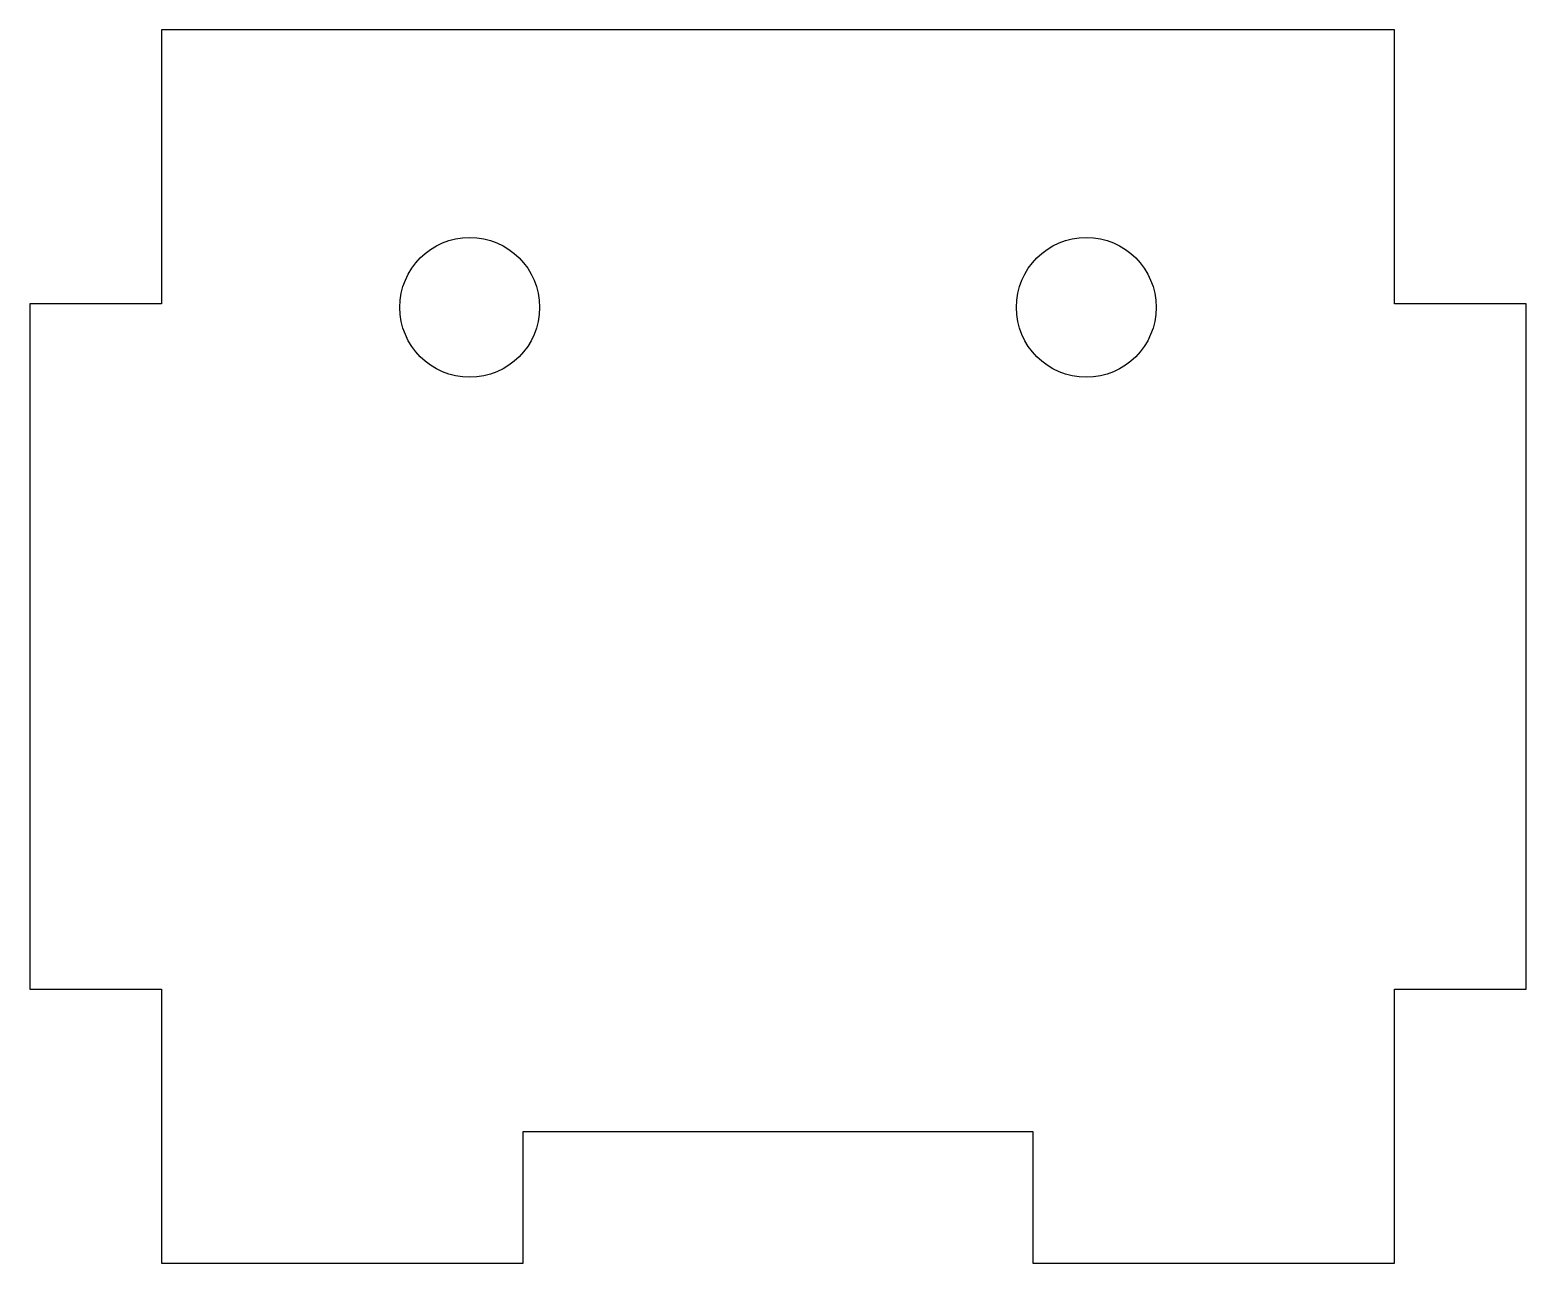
# Model space of a CAD drawing. Header units: millimetres. Extents: x -150 to -113.6, y 66.3 to 96.3.
import ezdxf

# ---------------------------------------------------------------- set-up
doc = ezdxf.new("R2010")
doc.units = ezdxf.units.MM
doc.layers.get('0').update_dxf_attribs({"linetype": 'CONTINUOUS'})

msp = doc.modelspace()

# ---------------------------------------------------------------- linework, layer by layer
msp.add_lwpolyline([(-125.6, 69.5), (-125.6, 66.3), (-116.8, 66.3), (-116.8, 72.967), (-113.6, 72.967), (-113.6, 89.633), (-116.8, 89.633), (-116.8, 96.3), (-146.8, 96.3), (-146.8, 89.633), (-150, 89.633), (-150, 72.967), (-146.8, 72.967), (-146.8, 66.3), (-138, 66.3), (-138, 69.5)], close=True)
for centre in [(-139.3, 89.55), (-124.3, 89.55)]:
    msp.add_circle(centre, 1.7)

doc.saveas('drawing.dxf')
